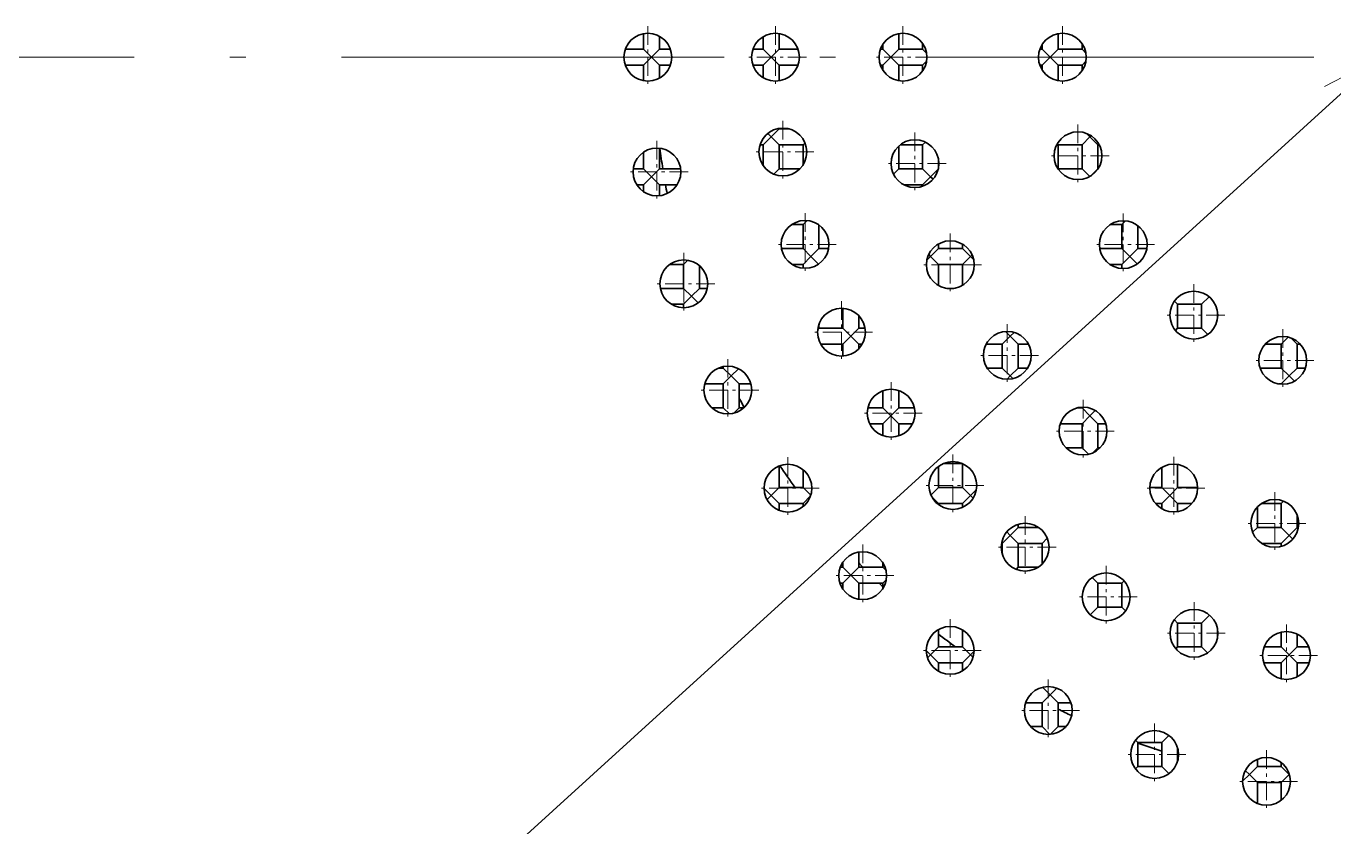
# Model space of a CAD drawing. Extents: x 23 to 587, y 4 to 413.
# Drawn here: x 47.17 to 88.19, y 116.37 to 141.49 of the extents above; entities that cross this region are included whole.
import ezdxf

# ---------------------------------------------------------------- set-up
doc = ezdxf.new("R2010")
doc.units = 0
doc.linetypes.add('DASHDOT', pattern=[18.5, 12, -3, 0.5, -3])
doc.layers.get('0').update_dxf_attribs({"lineweight": 13})

# ---------------------------------------------------------------- blocks, each defined once
blk = doc.blocks.new('BLOCK6729')
at = {"color": 7, "lineweight": 13}
for points in [[(0, 0), (-96.523, -87.804), (-110, -87.804)], [(-2.161, -3.366), (0, 0), (-3.555, -1.834)]]:
    blk.add_lwpolyline(points, dxfattribs=at)
blk = doc.blocks.new('BLOCK6750')
at = {"color": 7, "linetype": 'DASHDOT', "lineweight": 13, "ltscale": 0.0975}
for p, q in [((-5.945, -35.582), (-5.945, -39.482)), ((-3.995, -37.532), (-7.895, -37.532))]:
    blk.add_line(p, q, dxfattribs=at)
blk = doc.blocks.new('BLOCK6752')
at = {"color": 7, "linetype": 'DASHDOT', "lineweight": 13, "ltscale": 0.0975}
for p, q in [((-11.743, -34.19), (-11.743, -38.09)), ((-9.793, -36.14), (-13.693, -36.14))]:
    blk.add_line(p, q, dxfattribs=at)
blk = doc.blocks.new('BLOCK6753')
at = {"color": 7, "linetype": 'DASHDOT', "lineweight": 13, "ltscale": 0.0975}
for p, q in [((-20, 1.95), (-20, -1.95)), ((-18.05, 0), (-21.95, 0))]:
    blk.add_line(p, q, dxfattribs=at)
blk = doc.blocks.new('BLOCK6754')
at = {"color": 7, "linetype": 'DASHDOT', "lineweight": 13, "ltscale": 0.0975}
for p, q in [((-17.252, -31.908), (-17.252, -35.808)), ((-15.302, -33.858), (-19.202, -33.858))]:
    blk.add_line(p, q, dxfattribs=at)
blk = doc.blocks.new('BLOCK6756')
at = {"color": 7, "linetype": 'DASHDOT', "lineweight": 13, "ltscale": 0.0975}
for p, q in [((-22.336, -28.793), (-22.336, -32.693)), ((-20.386, -30.743), (-24.286, -30.743))]:
    blk.add_line(p, q, dxfattribs=at)
blk = doc.blocks.new('BLOCK6758')
at = {"color": 7, "linetype": 'DASHDOT', "lineweight": 13, "ltscale": 0.0975}
for p, q in [((-26.87, -24.92), (-26.87, -28.82)), ((-24.92, -26.87), (-28.82, -26.87))]:
    blk.add_line(p, q, dxfattribs=at)
blk = doc.blocks.new('BLOCK6760')
at = {"color": 7, "linetype": 'DASHDOT', "lineweight": 13, "ltscale": 0.0975}
for p, q in [((-30.743, -20.386), (-30.743, -24.286)), ((-28.793, -22.336), (-32.693, -22.336))]:
    blk.add_line(p, q, dxfattribs=at)
blk = doc.blocks.new('BLOCK6762')
at = {"color": 7, "linetype": 'DASHDOT', "lineweight": 13, "ltscale": 0.0975}
for p, q in [((-33.858, -15.302), (-33.858, -19.202)), ((-31.908, -17.252), (-35.808, -17.252))]:
    blk.add_line(p, q, dxfattribs=at)
blk = doc.blocks.new('BLOCK6764')
at = {"color": 7, "linetype": 'DASHDOT', "lineweight": 13, "ltscale": 0.0975}
for p, q in [((-36.14, -9.793), (-36.14, -13.693)), ((-34.19, -11.743), (-38.09, -11.743))]:
    blk.add_line(p, q, dxfattribs=at)
blk = doc.blocks.new('BLOCK6766')
at = {"color": 7, "linetype": 'DASHDOT', "lineweight": 13, "ltscale": 0.0975}
for p, q in [((-37.532, -3.995), (-37.532, -7.895)), ((-35.582, -5.945), (-39.482, -5.945))]:
    blk.add_line(p, q, dxfattribs=at)
blk = doc.blocks.new('BLOCK6769')
at = {"color": 7, "linetype": 'DASHDOT', "lineweight": 13, "ltscale": 0.0975}
for p, q in [((-6.18, -17.071), (-6.18, -20.971)), ((-4.23, -19.021), (-8.13, -19.021))]:
    blk.add_line(p, q, dxfattribs=at)
blk = doc.blocks.new('BLOCK6771')
at = {"color": 7, "linetype": 'DASHDOT', "lineweight": 13, "ltscale": 0.0975}
for p, q in [((-11.756, -14.23), (-11.756, -18.13)), ((-9.806, -16.18), (-13.706, -16.18))]:
    blk.add_line(p, q, dxfattribs=at)
blk = doc.blocks.new('BLOCK6773')
at = {"color": 7, "linetype": 'DASHDOT', "lineweight": 13, "ltscale": 0.0975}
for p, q in [((-16.18, -9.806), (-16.18, -13.706)), ((-14.23, -11.756), (-18.13, -11.756))]:
    blk.add_line(p, q, dxfattribs=at)
blk = doc.blocks.new('BLOCK6775')
at = {"color": 7, "linetype": 'DASHDOT', "lineweight": 13, "ltscale": 0.0975}
for p, q in [((-19.021, -4.23), (-19.021, -8.13)), ((-17.071, -6.18), (-20.971, -6.18))]:
    blk.add_line(p, q, dxfattribs=at)
blk = doc.blocks.new('BLOCK6790')
at = {"color": 7, "linetype": 'DASHDOT', "lineweight": 13, "ltscale": 0.0975}
for p, q in [((-46, 1.95), (-46, -1.95)), ((-44.05, 0), (-47.95, 0))]:
    blk.add_line(p, q, dxfattribs=at)
blk = doc.blocks.new('BLOCK6811')
at = {"color": 7, "linetype": 'DASHDOT', "lineweight": 13, "ltscale": 0.0975}
for p, q in [((-6.675, -27.298), (-6.675, -31.198)), ((-4.725, -29.248), (-8.625, -29.248))]:
    blk.add_line(p, q, dxfattribs=at)
blk = doc.blocks.new('BLOCK6813')
at = {"color": 7, "linetype": 'DASHDOT', "lineweight": 13, "ltscale": 0.0975}
for p, q in [((-13.016, -25.079), (-13.016, -28.979)), ((-11.066, -27.029), (-14.966, -27.029))]:
    blk.add_line(p, q, dxfattribs=at)
blk = doc.blocks.new('BLOCK6815')
at = {"color": 7, "linetype": 'DASHDOT', "lineweight": 13, "ltscale": 0.0975}
for p, q in [((-18.704, -21.505), (-18.704, -25.405)), ((-16.754, -23.455), (-20.654, -23.455))]:
    blk.add_line(p, q, dxfattribs=at)
blk = doc.blocks.new('BLOCK6817')
at = {"color": 7, "linetype": 'DASHDOT', "lineweight": 13, "ltscale": 0.0975}
for p, q in [((-23.455, -16.755), (-23.455, -20.655)), ((-21.505, -18.705), (-25.405, -18.705))]:
    blk.add_line(p, q, dxfattribs=at)
blk = doc.blocks.new('BLOCK6819')
at = {"color": 7, "linetype": 'DASHDOT', "lineweight": 13, "ltscale": 0.0975}
for p, q in [((-27.029, -11.067), (-27.029, -14.967)), ((-25.079, -13.017), (-28.979, -13.017))]:
    blk.add_line(p, q, dxfattribs=at)
blk = doc.blocks.new('BLOCK6821')
at = {"color": 7, "linetype": 'DASHDOT', "lineweight": 13, "ltscale": 0.0975}
for p, q in [((-29.248, -4.726), (-29.248, -8.626)), ((-27.298, -6.676), (-31.198, -6.676))]:
    blk.add_line(p, q, dxfattribs=at)
blk = doc.blocks.new('BLOCK6823')
at = {"color": 7, "linetype": 'DASHDOT', "lineweight": 13, "ltscale": 0.0975}
for p, q in [((-30, 1.95), (-30, -1.95)), ((-28.05, 0), (-31.95, 0))]:
    blk.add_line(p, q, dxfattribs=at)
blk = doc.blocks.new('BLOCK6826')
at = {"color": 7, "linetype": 'DASHDOT', "lineweight": 13, "ltscale": 0.0975}
for p, q in [((-7.196, -43.484), (-7.196, -47.384)), ((-5.246, -45.434), (-9.146, -45.434))]:
    blk.add_line(p, q, dxfattribs=at)
blk = doc.blocks.new('BLOCK6828')
at = {"color": 7, "linetype": 'DASHDOT', "lineweight": 13, "ltscale": 0.0975}
for p, q in [((-14.215, -41.799), (-14.215, -45.699)), ((-12.265, -43.749), (-16.165, -43.749))]:
    blk.add_line(p, q, dxfattribs=at)
blk = doc.blocks.new('BLOCK6830')
at = {"color": 7, "linetype": 'DASHDOT', "lineweight": 13, "ltscale": 0.0975}
for p, q in [((-20.884, -39.036), (-20.884, -42.936)), ((-18.934, -40.986), (-22.834, -40.986))]:
    blk.add_line(p, q, dxfattribs=at)
blk = doc.blocks.new('BLOCK6832')
at = {"color": 7, "linetype": 'DASHDOT', "lineweight": 13, "ltscale": 0.0975}
for p, q in [((-27.038, -35.265), (-27.038, -39.165)), ((-25.088, -37.215), (-28.988, -37.215))]:
    blk.add_line(p, q, dxfattribs=at)
blk = doc.blocks.new('BLOCK6834')
at = {"color": 7, "linetype": 'DASHDOT', "lineweight": 13, "ltscale": 0.0975}
for p, q in [((-32.527, -30.577), (-32.527, -34.477)), ((-30.577, -32.527), (-34.477, -32.527))]:
    blk.add_line(p, q, dxfattribs=at)
blk = doc.blocks.new('BLOCK6836')
at = {"color": 7, "linetype": 'DASHDOT', "lineweight": 13, "ltscale": 0.0975}
for p, q in [((-37.215, -25.088), (-37.215, -28.988)), ((-35.265, -27.038), (-39.165, -27.038))]:
    blk.add_line(p, q, dxfattribs=at)
blk = doc.blocks.new('BLOCK6838')
at = {"color": 7, "linetype": 'DASHDOT', "lineweight": 13, "ltscale": 0.0975}
for p, q in [((-40.986, -18.934), (-40.986, -22.834)), ((-39.036, -20.884), (-42.936, -20.884))]:
    blk.add_line(p, q, dxfattribs=at)
blk = doc.blocks.new('BLOCK6840')
at = {"color": 7, "linetype": 'DASHDOT', "lineweight": 13, "ltscale": 0.0975}
for p, q in [((-43.749, -12.265), (-43.749, -16.165)), ((-41.799, -14.215), (-45.699, -14.215))]:
    blk.add_line(p, q, dxfattribs=at)
blk = doc.blocks.new('BLOCK6841')
at = {"color": 7, "linetype": 'DASHDOT', "lineweight": 13, "ltscale": 0.0975}
for p, q in [((-38, 1.95), (-38, -1.95)), ((-36.05, 0), (-39.95, 0))]:
    blk.add_line(p, q, dxfattribs=at)
blk = doc.blocks.new('BLOCK6842')
at = {"color": 7, "linetype": 'DASHDOT', "lineweight": 13, "ltscale": 0.0975}
for p, q in [((-45.434, -5.246), (-45.434, -9.146)), ((-43.484, -7.196), (-47.384, -7.196))]:
    blk.add_line(p, q, dxfattribs=at)
blk = doc.blocks.new('BLOCK6863')
at = {"color": 7, "lineweight": 35, "ltscale": 0.024394}
for p, q in [((-46.269, 1.476), (-46.269, 0.5)), ((-20.269, 1.476), (-20.269, 0.5)), ((-46.269, -0.5), (-46.269, -1.476)), ((-20.269, -0.5), (-20.269, -1.476))]:
    blk.add_line(p, q, dxfattribs=at)
at = {"color": 7, "lineweight": 35, "ltscale": 0.020239}
for p, q in [((-45.269, 1.31), (-45.269, 0.5)), ((-45.269, -0.5), (-45.269, -1.31))]:
    blk.add_line(p, q, dxfattribs=at)
at = {"color": 7, "lineweight": 35, "ltscale": 0.019704}
for p, q in [((-38.769, 1.288), (-38.769, 0.5)), ((-38.769, -0.5), (-38.769, -1.288))]:
    blk.add_line(p, q, dxfattribs=at)
at = {"color": 7, "lineweight": 35, "ltscale": 0.024551}
for p, q in [((-37.769, 1.482), (-37.769, 0.5)), ((-37.769, -0.5), (-37.769, -1.482))]:
    blk.add_line(p, q, dxfattribs=at)
at = {"color": 7, "lineweight": 35, "ltscale": 0.024382}
blk.add_line((-30.269, 1.475), (-30.269, 0.5), dxfattribs=at)
at = {"color": 7, "lineweight": 35, "ltscale": 0.008899}
blk.add_line((-28.769, 0.856), (-28.769, 0.5), dxfattribs=at)
at = {"color": 7, "lineweight": 35, "ltscale": 0.008911}
for p, q in [((-18.769, 0.856), (-18.769, 0.5)), ((-18.769, -0.5), (-18.769, -0.856))]:
    blk.add_line(p, q, dxfattribs=at)
at = {"color": 7, "lineweight": 35, "ltscale": 0.028642}
for p, q in [((-46.269, 0.5), (-47.414, 0.5)), ((-46.269, -0.5), (-47.414, -0.5))]:
    blk.add_line(p, q, dxfattribs=at)
at = {"color": 7, "lineweight": 35, "ltscale": 0.017678}
for p, q in [((-45.769, 0), (-46.269, 0.5)), ((-45.769, 0), (-45.269, 0.5)), ((-38.269, 0), (-38.769, 0.5)), ((-38.269, 0), (-37.769, 0.5)), ((-30.769, 0), (-31.269, 0.5)), ((-30.769, 0), (-30.269, 0.5)), ((-20.769, 0), (-21.269, 0.5)), ((-20.769, 0), (-20.269, 0.5)), ((-45.769, 0), (-46.269, -0.5)), ((-45.769, 0), (-45.269, -0.5)), ((-38.269, 0), (-38.769, -0.5)), ((-38.269, 0), (-37.769, -0.5)), ((-30.769, 0), (-31.269, -0.5)), ((-30.769, 0), (-30.269, -0.5)), ((-20.769, 0), (-21.269, -0.5)), ((-20.769, 0), (-20.269, -0.5)), ((-38.269, -5), (-37.769, -4.5)), ((-38.269, -5), (-38.769, -5.5)), ((-38.269, -5), (-37.769, -5.5)), ((-18.269, -5), (-18.769, -5.5)), ((-18.269, -5), (-17.769, -5.5)), ((-45.769, -7.5), (-46.269, -7)), ((-45.769, -7.5), (-45.269, -7)), ((-28.269, -7.5), (-28.769, -7)), ((-45.769, -7.5), (-46.269, -8)), ((-45.769, -7.5), (-45.269, -8)), ((-28.269, -7.5), (-28.769, -8)), ((-35.769, -12.5), (-36.269, -12)), ((-35.769, -12.5), (-35.269, -12)), ((-28.269, -12.5), (-27.769, -12)), ((-25.769, -12.5), (-26.269, -12)), ((-15.769, -12.5), (-16.269, -12)), ((-15.769, -12.5), (-15.269, -12)), ((-35.769, -12.5), (-36.269, -13)), ((-28.269, -12.5), (-27.769, -13)), ((-25.769, -12.5), (-26.269, -13)), ((-15.769, -12.5), (-16.269, -13)), ((-43.269, -15), (-43.769, -14.5)), ((-43.269, -15), (-42.769, -14.5)), ((-43.269, -15), (-43.769, -15.5)), ((-33.269, -17.5), (-33.769, -17)), ((-33.269, -17.5), (-32.769, -17)), ((-33.269, -17.5), (-33.769, -18)), ((-33.269, -17.5), (-32.769, -18)), ((-23.269, -17.5), (-23.769, -18)), ((-23.269, -17.5), (-22.769, -18)), ((-40.769, -20), (-41.269, -19.5)), ((-23.269, -20), (-23.769, -19.5)), ((-23.269, -20), (-22.769, -19.5)), ((-5.769, -20), (-6.269, -19.5)), ((-5.769, -20), (-5.269, -19.5)), ((-40.769, -20), (-41.269, -20.5)), ((-40.769, -20), (-40.269, -20.5)), ((-5.769, -20), (-6.269, -20.5)), ((-30.769, -22.5), (-31.269, -22)), ((-30.769, -22.5), (-30.269, -22)), ((-18.269, -22.5), (-18.769, -22)), ((-30.769, -22.5), (-31.269, -23)), ((-30.769, -22.5), (-30.269, -23)), ((-18.269, -22.5), (-18.769, -23)), ((-18.269, -22.5), (-17.769, -23)), ((-38.269, -27.5), (-37.769, -27)), ((-25.769, -27.5), (-26.269, -27)), ((-13.269, -27.5), (-13.769, -27)), ((-13.269, -27.5), (-12.769, -27)), ((-38.269, -27.5), (-37.769, -28)), ((-25.769, -27.5), (-26.269, -28)), ((-13.269, -27.5), (-13.769, -28)), ((-13.269, -27.5), (-12.769, -28)), ((-23.269, -30), (-22.769, -29.5)), ((-5.769, -30), (-6.269, -29.5)), ((-5.769, -30), (-5.269, -29.5)), ((-23.269, -30), (-23.769, -30.5)), ((-23.269, -30), (-22.769, -30.5)), ((-5.769, -30), (-6.269, -30.5)), ((-33.269, -32.5), (-33.769, -32)), ((-33.269, -32.5), (-33.769, -33)), ((-33.269, -32.5), (-32.769, -32)), ((-33.269, -32.5), (-32.769, -33)), ((-10.769, -35), (-11.269, -35.5)), ((-28.269, -37.5), (-27.769, -37)), ((-28.269, -37.5), (-27.769, -38)), ((-25.769, -37.5), (-26.269, -37)), ((-25.769, -37.5), (-26.269, -38)), ((-5.769, -37.5), (-6.269, -37)), ((-5.769, -37.5), (-6.269, -38)), ((-5.769, -37.5), (-5.269, -37)), ((-5.769, -37.5), (-5.269, -38)), ((-20.769, -40), (-21.269, -40.5)), ((-20.769, -40), (-20.269, -40.5)), ((-8.269, -45), (-7.769, -44.5)), ((-8.269, -45), (-7.769, -45.5)), ((-5.769, -45), (-6.269, -44.5)), ((-5.769, -45), (-6.269, -45.5))]:
    blk.add_line(p, q, dxfattribs=at)
at = {"color": 7, "lineweight": 35, "ltscale": 0.017069}
for p, q in [((-44.586, 0.5), (-45.269, 0.5)), ((-44.586, -0.5), (-45.269, -0.5))]:
    blk.add_line(p, q, dxfattribs=at)
at = {"color": 7, "lineweight": 35, "ltscale": 0.016142}
for p, q in [((-38.769, 0.5), (-39.414, 0.5)), ((-38.769, -0.5), (-39.414, -0.5))]:
    blk.add_line(p, q, dxfattribs=at)
at = {"color": 7, "lineweight": 35, "ltscale": 0.029569}
for p, q in [((-36.586, 0.5), (-37.769, 0.5)), ((-36.586, -0.5), (-37.769, -0.5))]:
    blk.add_line(p, q, dxfattribs=at)
at = {"color": 7, "lineweight": 35, "ltscale": 0.003638}
blk.add_line((-31.269, 0.5), (-31.414, 0.5), dxfattribs=at)
at = {"color": 7, "lineweight": 35, "ltscale": 0.007501}
blk.add_line((-31.269, 0.8), (-31.269, 0.5), dxfattribs=at)
at = {"color": 7, "lineweight": 35, "ltscale": 0.0375}
for p, q in [((-28.769, 0.5), (-30.269, 0.5)), ((-18.769, 0.5), (-20.269, 0.5)), ((-28.769, -0.5), (-30.269, -0.5)), ((-18.769, -0.5), (-20.269, -0.5)), ((-36.269, -5.5), (-37.769, -5.5)), ((-37.769, -5.5), (-37.769, -7)), ((-28.769, -5.5), (-28.769, -7)), ((-18.769, -5.5), (-20.269, -5.5)), ((-20.269, -5.5), (-20.269, -7)), ((-18.769, -5.5), (-18.769, -7)), ((-17.769, -5.5), (-17.769, -7)), ((-28.769, -7), (-30.269, -7)), ((-18.769, -7), (-20.269, -7)), ((-36.269, -10.5), (-36.269, -12)), ((-16.269, -10.5), (-16.269, -12)), ((-26.269, -12), (-27.769, -12)), ((-43.769, -13), (-43.769, -14.5)), ((-26.269, -13), (-27.769, -13)), ((-11.269, -15.5), (-12.769, -15.5)), ((-12.769, -15.5), (-12.769, -17)), ((-11.269, -15.5), (-11.269, -17)), ((-33.769, -17), (-35.269, -17)), ((-11.269, -17), (-12.769, -17)), ((-23.769, -18), (-23.769, -19.5)), ((-22.769, -18), (-22.769, -19.5)), ((-6.269, -18), (-6.269, -19.5)), ((-5.269, -18), (-5.269, -19.5)), ((-41.269, -20.5), (-41.269, -22)), ((-40.269, -20.5), (-40.269, -22)), ((-18.769, -23), (-18.769, -24.5)), ((-17.769, -23), (-17.769, -24.5)), ((-26.269, -25.5), (-26.269, -27)), ((-36.269, -27), (-37.769, -27)), ((-26.269, -27), (-27.769, -27)), ((-36.269, -28), (-37.769, -28)), ((-26.269, -28), (-27.769, -28)), ((-6.269, -28), (-6.269, -29.5)), ((-6.269, -29.5), (-7.769, -29.5)), ((-21.269, -30.5), (-22.769, -30.5)), ((-22.769, -30.5), (-22.769, -32)), ((-31.269, -32), (-32.769, -32)), ((-31.269, -33), (-32.769, -33)), ((-16.269, -33), (-17.769, -33)), ((-17.769, -33), (-17.769, -34.5)), ((-16.269, -33), (-16.269, -34.5)), ((-16.269, -34.5), (-17.769, -34.5)), ((-11.269, -35.5), (-12.769, -35.5)), ((-12.769, -35.5), (-12.769, -37)), ((-11.269, -35.5), (-11.269, -37)), ((-26.269, -37), (-27.769, -37)), ((-11.269, -37), (-12.769, -37)), ((-26.269, -38), (-27.769, -38)), ((-21.269, -40.5), (-21.269, -42)), ((-20.269, -40.5), (-20.269, -42)), ((-13.769, -43), (-15.269, -43)), ((-15.269, -43), (-15.269, -44.5)), ((-13.769, -43), (-13.769, -44.5)), ((-13.769, -44.5), (-15.269, -44.5)), ((-6.269, -44.5), (-7.769, -44.5)), ((-6.269, -45.5), (-7.769, -45.5))]:
    blk.add_line(p, q, dxfattribs=at)
at = {"color": 7, "lineweight": 35, "ltscale": 0.008707}
blk.add_line((-28.522, 0.254), (-28.769, 0.5), dxfattribs=at)
at = {"color": 7, "lineweight": 35, "ltscale": 0.003642}
for p, q in [((-21.269, 0.5), (-21.414, 0.5)), ((-21.269, -0.5), (-21.414, -0.5))]:
    blk.add_line(p, q, dxfattribs=at)
at = {"color": 7, "lineweight": 35, "ltscale": 0.007513}
for p, q in [((-21.269, 0.801), (-21.269, 0.5)), ((-21.269, -0.5), (-21.269, -0.801))]:
    blk.add_line(p, q, dxfattribs=at)
at = {"color": 7, "lineweight": 35, "ltscale": 0.00871}
for p, q in [((-18.522, 0.254), (-18.769, 0.5)), ((-18.522, -0.254), (-18.769, -0.5))]:
    blk.add_line(p, q, dxfattribs=at)
at = {"color": 7, "lineweight": 35, "ltscale": 0.003646}
blk.add_line((-31.269, -0.5), (-31.414, -0.5), dxfattribs=at)
at = {"color": 7, "lineweight": 35, "ltscale": 0.007525}
blk.add_line((-31.269, -0.5), (-31.269, -0.801), dxfattribs=at)
at = {"color": 7, "lineweight": 35, "ltscale": 0.024406}
blk.add_line((-30.269, -0.5), (-30.269, -1.476), dxfattribs=at)
at = {"color": 7, "lineweight": 35, "ltscale": 0.008714}
blk.add_line((-28.522, -0.254), (-28.769, -0.5), dxfattribs=at)
at = {"color": 7, "lineweight": 35, "ltscale": 0.008923}
blk.add_line((-28.769, -0.5), (-28.769, -0.857), dxfattribs=at)
at = {"color": 7, "lineweight": 35, "ltscale": 0.007605}
blk.add_line((-38.269, -5), (-38.484, -4.785), dxfattribs=at)
at = {"color": 7, "lineweight": 35, "ltscale": 0.000918662}
blk.add_line((-37.769, -4.463), (-37.769, -4.5), dxfattribs=at)
at = {"color": 7, "lineweight": 35, "ltscale": 0.016015}
blk.add_line((-37.128, -4.5), (-37.769, -4.5), dxfattribs=at)
at = {"color": 7, "lineweight": 35, "ltscale": 0.007887}
blk.add_line((-18.269, -5), (-18.492, -4.777), dxfattribs=at)
at = {"color": 7, "lineweight": 35, "ltscale": 0.032372}
blk.add_line((-45.269, -5.705), (-45.269, -7), dxfattribs=at)
at = {"color": 7, "lineweight": 35, "ltscale": 0.004906}
blk.add_line((-38.769, -5.5), (-38.965, -5.5), dxfattribs=at)
at = {"color": 7, "lineweight": 35, "ltscale": 0.032346}
blk.add_line((-38.769, -5.5), (-38.769, -6.794), dxfattribs=at)
at = {"color": 7, "lineweight": 35, "ltscale": 0.004396}
blk.add_line((-36.144, -5.376), (-36.269, -5.5), dxfattribs=at)
at = {"color": 7, "lineweight": 35, "ltscale": 0.031319}
blk.add_line((-36.269, -5.5), (-36.269, -6.753), dxfattribs=at)
at = {"color": 7, "lineweight": 35, "ltscale": 0.035575}
blk.add_line((-30.269, -5.577), (-30.269, -7), dxfattribs=at)
at = {"color": 7, "lineweight": 35, "ltscale": 0.035257}
blk.add_line((-28.769, -5.5), (-30.179, -5.5), dxfattribs=at)
at = {"color": 7, "lineweight": 35, "ltscale": 0.006151}
blk.add_line((-28.595, -5.326), (-28.769, -5.5), dxfattribs=at)
at = {"color": 7, "lineweight": 35, "ltscale": 0.002033}
blk.add_line((-20.326, -5.443), (-20.269, -5.5), dxfattribs=at)
at = {"color": 7, "lineweight": 35, "ltscale": 0.00258}
blk.add_line((-18.269, -5), (-18.196, -4.927), dxfattribs=at)
at = {"color": 7, "lineweight": 35, "ltscale": 0.002106}
blk.add_line((-17.684, -5.5), (-17.769, -5.5), dxfattribs=at)
at = {"color": 7, "lineweight": 35, "ltscale": 0.026255}
blk.add_line((-46.269, -5.95), (-46.269, -7), dxfattribs=at)
at = {"color": 7, "lineweight": 35, "ltscale": 0.012445}
blk.add_line((-27.769, -6.427), (-27.769, -6.925), dxfattribs=at)
at = {"color": 7, "lineweight": 35, "ltscale": 0.016307}
blk.add_line((-46.269, -7), (-46.921, -7), dxfattribs=at)
at = {"color": 7, "lineweight": 35, "ltscale": 0.03305}
blk.add_line((-43.947, -7), (-45.269, -7), dxfattribs=at)
at = {"color": 7, "lineweight": 35, "ltscale": 0.011754}
blk.add_line((-38.101, -7.332), (-37.769, -7), dxfattribs=at)
at = {"color": 7, "lineweight": 35, "ltscale": 0.032555}
blk.add_line((-36.466, -7), (-37.769, -7), dxfattribs=at)
at = {"color": 7, "lineweight": 35, "ltscale": 0.011641}
blk.add_line((-30.598, -7.329), (-30.269, -7), dxfattribs=at)
at = {"color": 7, "lineweight": 35, "ltscale": 0.017032}
blk.add_line((-28.269, -7.5), (-27.787, -7.018), dxfattribs=at)
at = {"color": 7, "lineweight": 35, "ltscale": 0.000190933}
blk.add_line((-20.274, -7.005), (-20.269, -7), dxfattribs=at)
at = {"color": 7, "lineweight": 35, "ltscale": 0.017176}
blk.add_line((-18.283, -7.486), (-18.769, -7), dxfattribs=at)
at = {"color": 7, "lineweight": 35, "ltscale": 0.015663}
blk.add_line((-18.212, -7.443), (-17.769, -7), dxfattribs=at)
at = {"color": 7, "lineweight": 35, "ltscale": 0.010786}
blk.add_line((-46.269, -8), (-46.7, -8), dxfattribs=at)
at = {"color": 7, "lineweight": 35, "ltscale": 0.011054}
blk.add_line((-46.269, -8), (-46.269, -8.442), dxfattribs=at)
at = {"color": 7, "lineweight": 35, "ltscale": 0.02753}
blk.add_line((-44.167, -8), (-45.269, -8), dxfattribs=at)
at = {"color": 7, "lineweight": 35, "ltscale": 0.017172}
blk.add_line((-45.269, -8), (-45.269, -8.687), dxfattribs=at)
at = {"color": 7, "lineweight": 35, "ltscale": 0.029608}
blk.add_line((-28.769, -8), (-29.953, -8), dxfattribs=at)
at = {"color": 7, "lineweight": 35, "ltscale": 0.002437}
blk.add_line((-28.769, -8), (-28.769, -8.097), dxfattribs=at)
at = {"color": 7, "lineweight": 35, "ltscale": 0.005531}
blk.add_line((-28.269, -7.5), (-28.112, -7.656), dxfattribs=at)
at = {"color": 7, "lineweight": 35, "ltscale": 0.017794}
blk.add_line((-36.269, -10.5), (-36.98, -10.5), dxfattribs=at)
at = {"color": 7, "lineweight": 35, "ltscale": 0.008918}
blk.add_line((-36.016, -10.248), (-36.269, -10.5), dxfattribs=at)
at = {"color": 7, "lineweight": 35, "ltscale": 0.036953}
blk.add_line((-35.269, -10.522), (-35.269, -12), dxfattribs=at)
at = {"color": 7, "lineweight": 35, "ltscale": 0.018307}
blk.add_line((-16.269, -10.5), (-17.001, -10.5), dxfattribs=at)
at = {"color": 7, "lineweight": 35, "ltscale": 0.008376}
blk.add_line((-16.032, -10.263), (-16.269, -10.5), dxfattribs=at)
at = {"color": 7, "lineweight": 35, "ltscale": 0.035884}
blk.add_line((-15.269, -10.565), (-15.269, -12), dxfattribs=at)
at = {"color": 7, "lineweight": 35, "ltscale": 0.033734}
blk.add_line((-36.269, -12), (-37.618, -12), dxfattribs=at)
at = {"color": 7, "lineweight": 35, "ltscale": 0.015154}
blk.add_line((-34.662, -12), (-35.269, -12), dxfattribs=at)
at = {"color": 7, "lineweight": 35, "ltscale": 0.007201}
blk.add_line((-27.769, -11.712), (-27.769, -12), dxfattribs=at)
at = {"color": 7, "lineweight": 35, "ltscale": 0.006903}
blk.add_line((-26.269, -11.724), (-26.269, -12), dxfattribs=at)
at = {"color": 7, "lineweight": 35, "ltscale": 0.034795}
blk.add_line((-16.269, -12), (-17.66, -12), dxfattribs=at)
at = {"color": 7, "lineweight": 35, "ltscale": 0.014204}
blk.add_line((-14.7, -12), (-15.269, -12), dxfattribs=at)
at = {"color": 7, "lineweight": 35, "ltscale": 0.0215}
blk.add_line((-43.769, -13), (-44.629, -13), dxfattribs=at)
at = {"color": 7, "lineweight": 35, "ltscale": 0.009371}
blk.add_line((-43.503, -12.735), (-43.769, -13), dxfattribs=at)
at = {"color": 7, "lineweight": 35, "ltscale": 0.035519}
blk.add_line((-42.769, -13.079), (-42.769, -14.5), dxfattribs=at)
at = {"color": 7, "lineweight": 35, "ltscale": 0.01724}
blk.add_line((-36.269, -13), (-36.958, -13), dxfattribs=at)
at = {"color": 7, "lineweight": 35, "ltscale": 0.005929}
blk.add_line((-36.269, -13), (-36.269, -13.237), dxfattribs=at)
at = {"color": 7, "lineweight": 35, "ltscale": 0.016916}
blk.add_line((-35.769, -12.5), (-35.29, -12.978), dxfattribs=at)
at = {"color": 7, "lineweight": 35, "ltscale": 0.008273}
blk.add_line((-28.269, -12.5), (-28.503, -12.734), dxfattribs=at)
at = {"color": 7, "lineweight": 35, "ltscale": 0.004226}
blk.add_line((-28.269, -12.5), (-28.388, -12.38), dxfattribs=at)
at = {"color": 7, "lineweight": 35, "ltscale": 0.033046}
blk.add_line((-27.769, -13), (-27.769, -14.322), dxfattribs=at)
at = {"color": 7, "lineweight": 35, "ltscale": 0.032748}
blk.add_line((-26.269, -13), (-26.269, -14.31), dxfattribs=at)
at = {"color": 7, "lineweight": 35, "ltscale": 0.003727}
blk.add_line((-25.769, -12.5), (-25.663, -12.395), dxfattribs=at)
at = {"color": 7, "lineweight": 35, "ltscale": 0.007331}
blk.add_line((-25.769, -12.5), (-25.561, -12.707), dxfattribs=at)
at = {"color": 7, "lineweight": 35, "ltscale": 0.018738}
blk.add_line((-16.269, -13), (-17.018, -13), dxfattribs=at)
at = {"color": 7, "lineweight": 35, "ltscale": 0.006328}
blk.add_line((-16.269, -13), (-16.269, -13.253), dxfattribs=at)
at = {"color": 7, "lineweight": 35, "ltscale": 0.016597}
blk.add_line((-15.769, -12.5), (-15.299, -12.969), dxfattribs=at)
at = {"color": 7, "lineweight": 35, "ltscale": 0.036318}
blk.add_line((-43.769, -14.5), (-45.221, -14.5), dxfattribs=at)
at = {"color": 7, "lineweight": 35, "ltscale": 0.012314}
blk.add_line((-42.276, -14.5), (-42.769, -14.5), dxfattribs=at)
at = {"color": 7, "lineweight": 35, "ltscale": 0.011226}
blk.add_line((-26.804, -14.5), (-27.253, -14.5), dxfattribs=at)
at = {"color": 7, "lineweight": 35, "ltscale": 0.018838}
blk.add_line((-43.769, -15.5), (-44.522, -15.5), dxfattribs=at)
at = {"color": 7, "lineweight": 35, "ltscale": 0.005366}
blk.add_line((-43.769, -15.5), (-43.769, -15.715), dxfattribs=at)
at = {"color": 7, "lineweight": 35, "ltscale": 0.014742}
blk.add_line((-43.269, -15), (-42.852, -15.417), dxfattribs=at)
at = {"color": 7, "lineweight": 35, "ltscale": 0.007105}
blk.add_line((-12.969, -15.299), (-12.769, -15.5), dxfattribs=at)
at = {"color": 7, "lineweight": 35, "ltscale": 0.016696}
blk.add_line((-10.796, -15.028), (-11.269, -15.5), dxfattribs=at)
at = {"color": 7, "lineweight": 35, "ltscale": 0.031142}
blk.add_line((-33.769, -15.754), (-33.769, -17), dxfattribs=at)
at = {"color": 7, "lineweight": 35, "ltscale": 0.019479}
blk.add_line((-32.769, -16.221), (-32.769, -17), dxfattribs=at)
at = {"color": 7, "lineweight": 35, "ltscale": 0.009787}
blk.add_line((-10.269, -15.985), (-10.269, -16.376), dxfattribs=at)
at = {"color": 7, "lineweight": 35, "ltscale": 0.002799}
blk.add_line((-35.348, -17.079), (-35.269, -17), dxfattribs=at)
at = {"color": 7, "lineweight": 35, "ltscale": 0.006483}
blk.add_line((-35.269, -16.741), (-35.269, -17), dxfattribs=at)
at = {"color": 7, "lineweight": 35, "ltscale": 0.009726}
blk.add_line((-32.38, -17), (-32.769, -17), dxfattribs=at)
at = {"color": 7, "lineweight": 35, "ltscale": 0.010324}
blk.add_line((-23.269, -17.5), (-23.561, -17.208), dxfattribs=at)
at = {"color": 7, "lineweight": 35, "ltscale": 0.00495}
blk.add_line((-12.909, -17.14), (-12.769, -17), dxfattribs=at)
at = {"color": 7, "lineweight": 35, "ltscale": 0.013913}
blk.add_line((-10.875, -17.393), (-11.269, -17), dxfattribs=at)
at = {"color": 7, "lineweight": 35, "ltscale": 0.034743}
blk.add_line((-33.769, -18), (-35.158, -18), dxfattribs=at)
at = {"color": 7, "lineweight": 35, "ltscale": 0.018724}
blk.add_line((-33.769, -18), (-33.769, -18.749), dxfattribs=at)
at = {"color": 7, "lineweight": 35, "ltscale": 0.005257}
blk.add_line((-32.558, -18), (-32.769, -18), dxfattribs=at)
at = {"color": 7, "lineweight": 35, "ltscale": 0.007061}
blk.add_line((-32.769, -18), (-32.769, -18.282), dxfattribs=at)
at = {"color": 7, "lineweight": 35, "ltscale": 0.025254}
blk.add_line((-23.769, -18), (-24.779, -18), dxfattribs=at)
at = {"color": 7, "lineweight": 35, "ltscale": 0.008299}
blk.add_line((-23.269, -17.5), (-23.034, -17.265), dxfattribs=at)
at = {"color": 7, "lineweight": 35, "ltscale": 0.015946}
blk.add_line((-22.131, -18), (-22.769, -18), dxfattribs=at)
at = {"color": 7, "lineweight": 35, "ltscale": 0.025264}
blk.add_line((-6.269, -18), (-7.279, -18), dxfattribs=at)
at = {"color": 7, "lineweight": 35, "ltscale": 0.015454}
blk.add_line((-5.831, -17.563), (-6.269, -18), dxfattribs=at)
at = {"color": 7, "lineweight": 35, "ltscale": 0.013499}
blk.add_line((-5.65, -17.618), (-5.269, -18), dxfattribs=at)
at = {"color": 7, "lineweight": 35, "ltscale": 0.004674}
for p, q in [((-5.082, -18), (-5.269, -18)), ((-22.901, -32.132), (-22.769, -32))]:
    blk.add_line(p, q, dxfattribs=at)
at = {"color": 7, "lineweight": 35, "ltscale": 0.00743}
blk.add_line((-41.269, -19.5), (-41.566, -19.5), dxfattribs=at)
at = {"color": 7, "lineweight": 35, "ltscale": 0.002241}
blk.add_line((-41.269, -19.41), (-41.269, -19.5), dxfattribs=at)
at = {"color": 7, "lineweight": 35, "ltscale": 0.016136}
blk.add_line((-40.769, -20), (-40.312, -19.544), dxfattribs=at)
at = {"color": 7, "lineweight": 35, "ltscale": 0.023954}
blk.add_line((-23.769, -19.5), (-24.727, -19.5), dxfattribs=at)
at = {"color": 7, "lineweight": 35, "ltscale": 0.014646}
blk.add_line((-22.183, -19.5), (-22.769, -19.5), dxfattribs=at)
at = {"color": 7, "lineweight": 35, "ltscale": 0.033333}
blk.add_line((-6.269, -19.5), (-7.602, -19.5), dxfattribs=at)
at = {"color": 7, "lineweight": 35, "ltscale": 0.012743}
blk.add_line((-4.759, -19.5), (-5.269, -19.5), dxfattribs=at)
at = {"color": 7, "lineweight": 35, "ltscale": 0.029197}
blk.add_line((-41.269, -20.5), (-42.436, -20.5), dxfattribs=at)
at = {"color": 7, "lineweight": 35, "ltscale": 0.018309}
blk.add_line((-39.536, -20.5), (-40.269, -20.5), dxfattribs=at)
at = {"color": 7, "lineweight": 35, "ltscale": 0.007244}
blk.add_line((-23.269, -20), (-23.473, -20.205), dxfattribs=at)
at = {"color": 7, "lineweight": 35, "ltscale": 0.005788}
blk.add_line((-23.269, -20), (-23.105, -20.164), dxfattribs=at)
at = {"color": 7, "lineweight": 35, "ltscale": 0.004068}
blk.add_line((-6.269, -20.5), (-6.431, -20.5), dxfattribs=at)
at = {"color": 7, "lineweight": 35, "ltscale": 0.000463446}
blk.add_line((-6.269, -20.5), (-6.269, -20.519), dxfattribs=at)
at = {"color": 7, "lineweight": 35, "ltscale": 0.011559}
blk.add_line((-5.769, -20), (-5.442, -20.327), dxfattribs=at)
at = {"color": 7, "lineweight": 35, "ltscale": 0.026724}
blk.add_line((-31.269, -20.931), (-31.269, -22), dxfattribs=at)
at = {"color": 7, "lineweight": 35, "ltscale": 0.027181}
blk.add_line((-30.269, -20.913), (-30.269, -22), dxfattribs=at)
at = {"color": 7, "lineweight": 35, "ltscale": 0.017989}
blk.add_line((-41.269, -22), (-41.988, -22), dxfattribs=at)
at = {"color": 7, "lineweight": 35, "ltscale": 0.013428}
blk.add_line((-40.889, -22.38), (-41.269, -22), dxfattribs=at)
at = {"color": 7, "lineweight": 35, "ltscale": 0.011791}
blk.add_line((-40.602, -22.334), (-40.269, -22), dxfattribs=at)
at = {"color": 7, "lineweight": 35, "ltscale": 0.0071}
blk.add_line((-39.985, -22), (-40.269, -22), dxfattribs=at)
at = {"color": 7, "lineweight": 35, "ltscale": 0.023401}
blk.add_line((-31.269, -22), (-32.205, -22), dxfattribs=at)
at = {"color": 7, "lineweight": 35, "ltscale": 0.024695}
blk.add_line((-29.281, -22), (-30.269, -22), dxfattribs=at)
at = {"color": 7, "lineweight": 35, "ltscale": 0.007495}
blk.add_line((-18.769, -22), (-19.068, -22), dxfattribs=at)
at = {"color": 7, "lineweight": 35, "ltscale": 0.001086}
blk.add_line((-18.769, -21.957), (-18.769, -22), dxfattribs=at)
at = {"color": 7, "lineweight": 35, "ltscale": 0.011788}
blk.add_line((-18.269, -22.5), (-17.935, -22.167), dxfattribs=at)
at = {"color": 7, "lineweight": 35, "ltscale": 0.020477}
blk.add_line((-31.269, -23), (-32.088, -23), dxfattribs=at)
at = {"color": 7, "lineweight": 35, "ltscale": 0.018516}
blk.add_line((-31.269, -23), (-31.269, -23.741), dxfattribs=at)
at = {"color": 7, "lineweight": 35, "ltscale": 0.021771}
blk.add_line((-29.398, -23), (-30.269, -23), dxfattribs=at)
at = {"color": 7, "lineweight": 35, "ltscale": 0.018974}
blk.add_line((-30.269, -23), (-30.269, -23.759), dxfattribs=at)
at = {"color": 7, "lineweight": 35, "ltscale": 0.034128}
blk.add_line((-18.769, -23), (-20.134, -23), dxfattribs=at)
at = {"color": 7, "lineweight": 35, "ltscale": 0.012335}
blk.add_line((-17.275, -23), (-17.769, -23), dxfattribs=at)
at = {"color": 7, "lineweight": 35, "ltscale": 0.025303}
blk.add_line((-18.769, -24.5), (-19.781, -24.5), dxfattribs=at)
at = {"color": 7, "lineweight": 35, "ltscale": 0.014611}
blk.add_line((-18.355, -24.913), (-18.769, -24.5), dxfattribs=at)
at = {"color": 7, "lineweight": 35, "ltscale": 0.011488}
blk.add_line((-18.093, -24.825), (-17.769, -24.5), dxfattribs=at)
at = {"color": 7, "lineweight": 35, "ltscale": 0.00351}
blk.add_line((-17.628, -24.5), (-17.769, -24.5), dxfattribs=at)
at = {"color": 7, "lineweight": 35, "ltscale": 0.033898}
blk.add_line((-37.769, -25.644), (-37.769, -27), dxfattribs=at)
at = {"color": 7, "lineweight": 35, "ltscale": 0.028144}
blk.add_line((-36.269, -25.874), (-36.269, -27), dxfattribs=at)
at = {"color": 7, "lineweight": 35, "ltscale": 0.033277}
blk.add_line((-27.769, -25.669), (-27.769, -27), dxfattribs=at)
at = {"color": 7, "lineweight": 35, "ltscale": 0.030305}
blk.add_line((-26.269, -25.5), (-27.481, -25.5), dxfattribs=at)
at = {"color": 7, "lineweight": 35, "ltscale": 0.000110902}
blk.add_line((-26.265, -25.497), (-26.269, -25.5), dxfattribs=at)
at = {"color": 7, "lineweight": 35, "ltscale": 0.031711}
blk.add_line((-13.769, -25.732), (-13.769, -27), dxfattribs=at)
at = {"color": 7, "lineweight": 35, "ltscale": 0.036255}
blk.add_line((-12.769, -25.55), (-12.769, -27), dxfattribs=at)
at = {"color": 7, "lineweight": 35, "ltscale": 0.015781}
blk.add_line((-38.269, -27.5), (-38.715, -27.054), dxfattribs=at)
at = {"color": 7, "lineweight": 35, "ltscale": 0.017159}
blk.add_line((-35.783, -27.485), (-36.269, -27), dxfattribs=at)
at = {"color": 7, "lineweight": 35, "ltscale": 0.016763}
blk.add_line((-28.243, -27.474), (-27.769, -27), dxfattribs=at)
at = {"color": 7, "lineweight": 35, "ltscale": 0.018684}
blk.add_line((-13.769, -27), (-14.516, -27), dxfattribs=at)
at = {"color": 7, "lineweight": 35, "ltscale": 0.031301}
blk.add_line((-11.516, -27), (-12.769, -27), dxfattribs=at)
at = {"color": 7, "lineweight": 35, "ltscale": 0.009218}
blk.add_line((-38.269, -27.5), (-38.529, -27.761), dxfattribs=at)
at = {"color": 7, "lineweight": 35, "ltscale": 0.016649}
blk.add_line((-35.798, -27.529), (-36.269, -28), dxfattribs=at)
at = {"color": 7, "lineweight": 35, "ltscale": 0.015041}
blk.add_line((-28.194, -27.575), (-27.769, -28), dxfattribs=at)
at = {"color": 7, "lineweight": 35, "ltscale": 0.013329}
blk.add_line((-25.769, -27.5), (-25.392, -27.123), dxfattribs=at)
at = {"color": 7, "lineweight": 35, "ltscale": 0.005956}
blk.add_line((-25.769, -27.5), (-25.6, -27.668), dxfattribs=at)
at = {"color": 7, "lineweight": 35, "ltscale": 0.005175}
blk.add_line((-6.122, -27.854), (-6.269, -28), dxfattribs=at)
at = {"color": 7, "lineweight": 35, "ltscale": 0.010804}
blk.add_line((-37.769, -28), (-37.769, -28.432), dxfattribs=at)
at = {"color": 7, "lineweight": 35, "ltscale": 0.00505}
blk.add_line((-36.269, -28), (-36.269, -28.202), dxfattribs=at)
at = {"color": 7, "lineweight": 35, "ltscale": 0.00178}
blk.add_line((-27.769, -28), (-27.769, -28.071), dxfattribs=at)
at = {"color": 7, "lineweight": 35, "ltscale": 0.006104}
blk.add_line((-26.269, -28), (-26.269, -28.244), dxfattribs=at)
at = {"color": 7, "lineweight": 35, "ltscale": 0.009779}
blk.add_line((-13.769, -28), (-14.16, -28), dxfattribs=at)
at = {"color": 7, "lineweight": 35, "ltscale": 0.008173}
blk.add_line((-13.769, -28), (-13.769, -28.327), dxfattribs=at)
at = {"color": 7, "lineweight": 35, "ltscale": 0.022396}
blk.add_line((-11.873, -28), (-12.769, -28), dxfattribs=at)
at = {"color": 7, "lineweight": 35, "ltscale": 0.012716}
blk.add_line((-12.769, -28), (-12.769, -28.509), dxfattribs=at)
at = {"color": 7, "lineweight": 35, "ltscale": 0.031979}
blk.add_line((-7.769, -28.221), (-7.769, -29.5), dxfattribs=at)
at = {"color": 7, "lineweight": 35, "ltscale": 0.030976}
blk.add_line((-6.269, -28), (-7.508, -28), dxfattribs=at)
at = {"color": 7, "lineweight": 35, "ltscale": 0.00484}
blk.add_line((-22.769, -29.306), (-22.769, -29.5), dxfattribs=at)
at = {"color": 7, "lineweight": 35, "ltscale": 0.031821}
blk.add_line((-21.496, -29.5), (-22.769, -29.5), dxfattribs=at)
at = {"color": 7, "lineweight": 35, "ltscale": 0.010644}
blk.add_line((-8.07, -29.801), (-7.769, -29.5), dxfattribs=at)
at = {"color": 7, "lineweight": 35, "ltscale": 0.019317}
blk.add_line((-5.269, -28.727), (-5.269, -29.5), dxfattribs=at)
at = {"color": 7, "lineweight": 35, "ltscale": 0.001797}
blk.add_line((-5.197, -29.5), (-5.269, -29.5), dxfattribs=at)
at = {"color": 7, "lineweight": 35, "ltscale": 0.007733}
blk.add_line((-23.269, -30), (-23.487, -29.781), dxfattribs=at)
at = {"color": 7, "lineweight": 35, "ltscale": 0.011376}
blk.add_line((-20.947, -30.178), (-21.269, -30.5), dxfattribs=at)
at = {"color": 7, "lineweight": 35, "ltscale": 0.008075}
blk.add_line((-5.769, -30), (-5.54, -30.228), dxfattribs=at)
at = {"color": 7, "lineweight": 35, "ltscale": 0.023837}
blk.add_line((-32.769, -31.047), (-32.769, -32), dxfattribs=at)
at = {"color": 7, "lineweight": 35, "ltscale": 0.001189}
blk.add_line((-23.769, -30.5), (-23.816, -30.5), dxfattribs=at)
at = {"color": 7, "lineweight": 35, "ltscale": 0.017173}
blk.add_line((-23.769, -30.5), (-23.769, -31.187), dxfattribs=at)
at = {"color": 7, "lineweight": 35, "ltscale": 0.032415}
blk.add_line((-21.269, -30.5), (-21.269, -31.797), dxfattribs=at)
at = {"color": 7, "lineweight": 35, "ltscale": 0.030819}
blk.add_line((-6.269, -30.5), (-7.501, -30.5), dxfattribs=at)
at = {"color": 7, "lineweight": 35, "ltscale": 0.004793}
blk.add_line((-6.269, -30.5), (-6.269, -30.692), dxfattribs=at)
at = {"color": 7, "lineweight": 35, "ltscale": 0.007868}
blk.add_line((-33.769, -31.685), (-33.769, -32), dxfattribs=at)
at = {"color": 7, "lineweight": 35, "ltscale": 0.007237}
blk.add_line((-31.269, -31.711), (-31.269, -32), dxfattribs=at)
at = {"color": 7, "lineweight": 35, "ltscale": 0.00407}
blk.add_line((-33.769, -32), (-33.931, -32), dxfattribs=at)
at = {"color": 7, "lineweight": 35, "ltscale": 0.007323}
blk.add_line((-31.061, -32.207), (-31.269, -32), dxfattribs=at)
at = {"color": 7, "lineweight": 35, "ltscale": 0.007783}
blk.add_line((-31.048, -32.78), (-31.269, -33), dxfattribs=at)
at = {"color": 7, "lineweight": 35, "ltscale": 0.031266}
blk.add_line((-21.518, -32), (-22.769, -32), dxfattribs=at)
at = {"color": 7, "lineweight": 35, "ltscale": 0.012688}
blk.add_line((-18.127, -32.641), (-17.769, -33), dxfattribs=at)
at = {"color": 7, "lineweight": 35, "ltscale": 0.004546}
blk.add_line((-33.769, -33), (-33.95, -33), dxfattribs=at)
at = {"color": 7, "lineweight": 35, "ltscale": 0.009214}
blk.add_line((-33.769, -33), (-33.769, -33.369), dxfattribs=at)
at = {"color": 7, "lineweight": 35, "ltscale": 0.025183}
blk.add_line((-32.769, -33), (-32.769, -34.007), dxfattribs=at)
at = {"color": 7, "lineweight": 35, "ltscale": 0.008582}
blk.add_line((-31.269, -33), (-31.269, -33.343), dxfattribs=at)
at = {"color": 7, "lineweight": 35, "ltscale": 0.004884}
blk.add_line((-16.13, -32.862), (-16.269, -33), dxfattribs=at)
at = {"color": 7, "lineweight": 35, "ltscale": 0.016946}
blk.add_line((-18.248, -34.979), (-17.769, -34.5), dxfattribs=at)
at = {"color": 7, "lineweight": 35, "ltscale": 0.008288}
blk.add_line((-16.034, -34.734), (-16.269, -34.5), dxfattribs=at)
at = {"color": 7, "lineweight": 35, "ltscale": 0.005995}
blk.add_line((-10.769, -35), (-10.599, -35.17), dxfattribs=at)
at = {"color": 7, "lineweight": 35, "ltscale": 0.027384}
blk.add_line((-27.769, -35.905), (-27.769, -37), dxfattribs=at)
at = {"color": 7, "lineweight": 35, "ltscale": 0.026819}
blk.add_line((-26.269, -35.927), (-26.269, -37), dxfattribs=at)
at = {"color": 7, "lineweight": 35, "ltscale": 0.007423}
blk.add_line((-12.978, -35.29), (-12.769, -35.5), dxfattribs=at)
at = {"color": 7, "lineweight": 35, "ltscale": 0.013873}
blk.add_line((-10.269, -35.863), (-10.269, -36.418), dxfattribs=at)
at = {"color": 7, "lineweight": 35, "ltscale": 0.023311}
blk.add_line((-6.269, -36.068), (-6.269, -37), dxfattribs=at)
at = {"color": 7, "lineweight": 35, "ltscale": 0.020172}
blk.add_line((-5.269, -36.193), (-5.269, -37), dxfattribs=at)
at = {"color": 7, "lineweight": 35, "ltscale": 0.009529}
blk.add_line((-28.269, -37.5), (-28.538, -37.23), dxfattribs=at)
at = {"color": 7, "lineweight": 35, "ltscale": 0.006779}
blk.add_line((-28.269, -37.5), (-28.46, -37.692), dxfattribs=at)
at = {"color": 7, "lineweight": 35, "ltscale": 0.008109}
blk.add_line((-25.769, -37.5), (-25.539, -37.271), dxfattribs=at)
at = {"color": 7, "lineweight": 35, "ltscale": 0.005736}
blk.add_line((-25.769, -37.5), (-25.606, -37.662), dxfattribs=at)
at = {"color": 7, "lineweight": 35, "ltscale": 0.004036}
blk.add_line((-12.883, -37.114), (-12.769, -37), dxfattribs=at)
at = {"color": 7, "lineweight": 35, "ltscale": 0.013274}
blk.add_line((-10.893, -37.375), (-11.269, -37), dxfattribs=at)
at = {"color": 7, "lineweight": 35, "ltscale": 0.02696}
blk.add_line((-6.269, -37), (-7.347, -37), dxfattribs=at)
at = {"color": 7, "lineweight": 35, "ltscale": 0.018161}
blk.add_line((-4.542, -37), (-5.269, -37), dxfattribs=at)
at = {"color": 7, "lineweight": 35, "ltscale": 0.013123}
blk.add_line((-27.769, -38), (-27.769, -38.525), dxfattribs=at)
at = {"color": 7, "lineweight": 35, "ltscale": 0.012558}
blk.add_line((-26.269, -38), (-26.269, -38.502), dxfattribs=at)
at = {"color": 7, "lineweight": 35, "ltscale": 0.027529}
blk.add_line((-6.269, -38), (-7.37, -38), dxfattribs=at)
at = {"color": 7, "lineweight": 35, "ltscale": 0.024919}
blk.add_line((-6.269, -38), (-6.269, -38.997), dxfattribs=at)
at = {"color": 7, "lineweight": 35, "ltscale": 0.01873}
blk.add_line((-4.519, -38), (-5.269, -38), dxfattribs=at)
at = {"color": 7, "lineweight": 35, "ltscale": 0.02178}
blk.add_line((-5.269, -38), (-5.269, -38.871), dxfattribs=at)
at = {"color": 7, "lineweight": 35, "ltscale": 0.016647}
blk.add_line((-20.769, -40), (-21.239, -39.529), dxfattribs=at)
at = {"color": 7, "lineweight": 35, "ltscale": 0.014722}
blk.add_line((-20.769, -40), (-20.352, -39.584), dxfattribs=at)
at = {"color": 7, "lineweight": 35, "ltscale": 0.02585}
blk.add_line((-21.269, -40.5), (-22.303, -40.5), dxfattribs=at)
at = {"color": 7, "lineweight": 35, "ltscale": 0.020099}
blk.add_line((-19.465, -40.5), (-20.269, -40.5), dxfattribs=at)
at = {"color": 7, "lineweight": 35, "ltscale": 0.018017}
blk.add_line((-21.269, -42), (-21.989, -42), dxfattribs=at)
at = {"color": 7, "lineweight": 35, "ltscale": 0.017075}
blk.add_line((-20.786, -42.483), (-21.269, -42), dxfattribs=at)
at = {"color": 7, "lineweight": 35, "ltscale": 0.016973}
blk.add_line((-20.749, -42.48), (-20.269, -42), dxfattribs=at)
at = {"color": 7, "lineweight": 35, "ltscale": 0.012265}
blk.add_line((-19.778, -42), (-20.269, -42), dxfattribs=at)
at = {"color": 7, "lineweight": 35, "ltscale": 0.01598}
blk.add_line((-13.316, -42.548), (-13.769, -43), dxfattribs=at)
at = {"color": 7, "lineweight": 35, "ltscale": 0.005249}
blk.add_line((-15.417, -42.852), (-15.269, -43), dxfattribs=at)
at = {"color": 7, "lineweight": 35, "ltscale": 0.019897}
blk.add_line((-12.769, -43.351), (-12.769, -44.147), dxfattribs=at)
at = {"color": 7, "lineweight": 35, "ltscale": 0.011319}
blk.add_line((-7.769, -44.047), (-7.769, -44.5), dxfattribs=at)
at = {"color": 7, "lineweight": 35, "ltscale": 0.006131}
blk.add_line((-6.269, -44.255), (-6.269, -44.5), dxfattribs=at)
at = {"color": 7, "lineweight": 35, "ltscale": 0.005206}
blk.add_line((-15.416, -44.647), (-15.269, -44.5), dxfattribs=at)
at = {"color": 7, "lineweight": 35, "ltscale": 0.015923}
blk.add_line((-13.318, -44.95), (-13.769, -44.5), dxfattribs=at)
at = {"color": 7, "lineweight": 35, "ltscale": 0.015112}
blk.add_line((-8.269, -45), (-8.696, -45.427), dxfattribs=at)
at = {"color": 7, "lineweight": 35, "ltscale": 0.009133}
blk.add_line((-8.269, -45), (-8.527, -44.742), dxfattribs=at)
at = {"color": 7, "lineweight": 35, "ltscale": 0.000432431}
blk.add_line((-5.769, -45), (-5.756, -45.012), dxfattribs=at)
at = {"color": 7, "lineweight": 35, "ltscale": 0.033002}
blk.add_line((-7.769, -45.5), (-7.769, -46.82), dxfattribs=at)
at = {"color": 7, "lineweight": 35, "ltscale": 0.027814}
blk.add_line((-6.269, -45.5), (-6.269, -46.613), dxfattribs=at)
at = {"color": 7, "lineweight": 35}
for centre in [(-46, 0), (-38, 0), (-30, 0), (-20, 0), (-37.532, -5.945), (-19.021, -6.18), (-45.434, -7.196), (-29.248, -6.676), (-36.14, -11.743), (-16.18, -11.756), (-27.029, -13.017), (-43.749, -14.215), (-11.756, -16.18), (-33.858, -17.252), (-23.455, -18.705), (-6.18, -19.021), (-40.986, -20.884), (-30.743, -22.336), (-18.704, -23.455), (-26.87, -26.87), (-37.215, -27.038), (-13.016, -27.029), (-6.675, -29.248), (-22.336, -30.743), (-32.527, -32.527), (-17.252, -33.858), (-11.743, -36.14), (-27.038, -37.215), (-5.945, -37.532), (-20.884, -40.986), (-14.215, -43.749), (-7.196, -45.434)]:
    blk.add_circle(centre, 1.5, dxfattribs=at)
for start, end in [(187.22991, 188.86451), (190.13431, 190.8385), (207.96456, 208.78042), (214.14284, 216.24625), (224.003, 224.47086), (226.25335, 226.64501), (232.4095, 234.07992), (243.50758, 244.69087), (250.31859, 252.30182), (253.61174, 253.67688)]:
    blk.add_arc((0.14, 0.05), 45.75, start, end, dxfattribs=at)

msp = doc.modelspace()

# ---------------------------------------------------------------- linework, layer by layer
at = {"color": 7, "linetype": 'DASHDOT', "lineweight": 13}
msp.add_line((143.0617, 140.5185), (35.0376, 140.5185), dxfattribs=at)

# ---------------------------------------------------------------- block references
at = {"lineweight": 0, "xscale": 0.5, "yscale": 0.5, "zscale": 0.5}
for name in ['BLOCK6863', 'BLOCK6790', 'BLOCK6841', 'BLOCK6823', 'BLOCK6753', 'BLOCK6729', 'BLOCK6766', 'BLOCK6775', 'BLOCK6842', 'BLOCK6821', 'BLOCK6764', 'BLOCK6773', 'BLOCK6819', 'BLOCK6840', 'BLOCK6771', 'BLOCK6762', 'BLOCK6817', 'BLOCK6769', 'BLOCK6838', 'BLOCK6760', 'BLOCK6815', 'BLOCK6836', 'BLOCK6758', 'BLOCK6813', 'BLOCK6811', 'BLOCK6756', 'BLOCK6834', 'BLOCK6754', 'BLOCK6752', 'BLOCK6832', 'BLOCK6750', 'BLOCK6830', 'BLOCK6828', 'BLOCK6826']:
    msp.add_blockref(name, (89.6743, 140.5185), dxfattribs=at)

doc.saveas('drawing.dxf')
